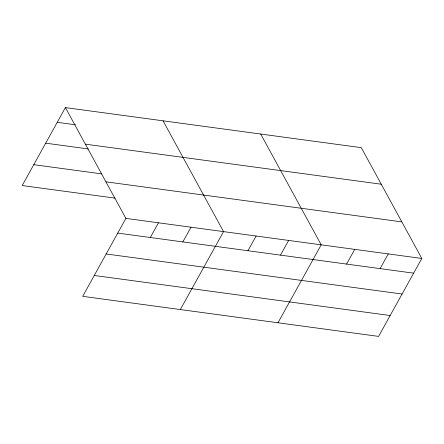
<?xml version="1.0" encoding="UTF-8"?>
<svg xmlns="http://www.w3.org/2000/svg" width="444" height="444" viewBox="0 0 444 444"><rect width="100%" height="100%" fill="white"/><g stroke="black" fill="none" stroke-linecap="round" stroke-linejoin="round"><path stroke-width="0.67" d="M65.407 107.598L125.896 218.393L82.689 296.342L378.593 336.402L421.8 258.452L361.311 147.658L65.407 107.598L22.2 185.548L115.101 198.124M150.294 237.507L158.447 222.799M182.845 241.913L190.998 227.206M180.336 309.562L223.543 231.613L163.053 120.818M247.941 250.727L256.094 236.019M280.491 255.134L288.644 240.426M277.983 322.782L321.195 244.833L260.706 134.038M346.575 264.08L354.728 249.373M380.114 268.62L388.267 253.913M57.254 122.305L75.563 124.786M85.37 144.161L381.274 184.221M45.688 143.173L88.406 148.956M33.766 164.674L101.582 173.859M105.938 181.829L401.837 221.889M125.896 218.393L421.8 258.452M117.743 233.1L413.647 273.16M106.177 253.968L402.081 294.033M94.256 275.474L390.159 315.534"/></g></svg>
